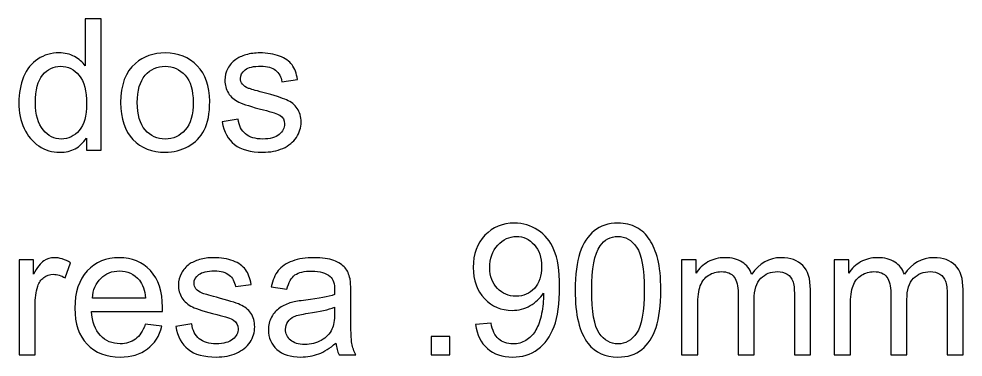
# Model space of a CAD drawing. Header units: centimetres. Extents: x -58 to 82, y -23 to 47.
# Drawn here: x 47.7 to 82, y 34.48 to 46.77 of the extents above; entities that cross this region are included whole.
import ezdxf

# ---------------------------------------------------------------- set-up
doc = ezdxf.new("R2010")
doc.units = ezdxf.units.CM
doc.header["$MEASUREMENT"] = 0
doc.layers.add('Camada 1', color=7, linetype='Continuous')

msp = doc.modelspace()

# ---------------------------------------------------------------- linework, layer by layer
at = {"layer": 'Camada 1', "color": 250}
for points, knots in [([(50.1558, 42.00344), (50.1558, 42.00344), (50.1558, 42.43962), (50.1558, 42.43962), (50.1558, 42.43962), (49.93715, 42.09667), (49.61529, 41.92575), (49.1902, 41.92575), (49.1902, 41.92575), (48.91495, 41.92575), (48.6619, 42.00122), (48.43105, 42.15327), (48.43105, 42.15327), (48.20019, 42.30422), (48.0215, 42.5162), (47.89386, 42.78923), (47.89386, 42.78923), (47.76734, 43.06115), (47.70408, 43.37303), (47.70408, 43.72708), (47.70408, 43.72708), (47.70408, 44.07114), (47.76179, 44.38413), (47.87611, 44.66493), (47.87611, 44.66493), (47.99153, 44.94573), (48.16356, 45.16104), (48.39331, 45.30977), (48.39331, 45.30977), (48.62305, 45.4596), (48.88055, 45.53507), (49.16467, 45.53507), (49.16467, 45.53507), (49.37222, 45.53507), (49.55757, 45.49068), (49.71961, 45.403), (49.71961, 45.403), (49.88277, 45.31532), (50.01484, 45.201), (50.11695, 45.06004), (50.11695, 45.06004), (50.11695, 45.06004), (50.11695, 46.77037), (50.11695, 46.77037), (50.11695, 46.77037), (50.11695, 46.77037), (50.69853, 46.77037), (50.69853, 46.77037), (50.69853, 46.77037), (50.69853, 46.77037), (50.69853, 42.00344), (50.69853, 42.00344), (50.69853, 42.00344), (50.69853, 42.00344), (50.1558, 42.00344), (50.1558, 42.00344)], [0, 0, 0, 0, 0.07142857, 0.07142857, 0.07142857, 0.07142857, 0.14285714, 0.14285714, 0.14285714, 0.14285714, 0.21428571, 0.21428571, 0.21428571, 0.21428571, 0.28571429, 0.28571429, 0.28571429, 0.28571429, 0.35714286, 0.35714286, 0.35714286, 0.35714286, 0.42857143, 0.42857143, 0.42857143, 0.42857143, 0.5, 0.5, 0.5, 0.5, 0.57142857, 0.57142857, 0.57142857, 0.57142857, 0.64285714, 0.64285714, 0.64285714, 0.64285714, 0.71428571, 0.71428571, 0.71428571, 0.71428571, 0.78571429, 0.78571429, 0.78571429, 0.78571429, 0.85714286, 0.85714286, 0.85714286, 0.85714286, 0.92857143, 0.92857143, 0.92857143, 0.92857143, 1, 1, 1, 1]), ([(51.40108, 43.73041), (51.40108, 44.3697), (51.57866, 44.84362), (51.93493, 45.15106), (51.93493, 45.15106), (52.23126, 45.40633), (52.59309, 45.53507), (53.02039, 45.53507), (53.02039, 45.53507), (53.49542, 45.53507), (53.88387, 45.37969), (54.18465, 45.06781), (54.18465, 45.06781), (54.48654, 44.75705), (54.63637, 44.32753), (54.63637, 43.77925), (54.63637, 43.77925), (54.63637, 43.33418), (54.56978, 42.98457), (54.43659, 42.73041), (54.43659, 42.73041), (54.30341, 42.47514), (54.10918, 42.27758), (53.85502, 42.13663), (53.85502, 42.13663), (53.59974, 41.99567), (53.32228, 41.92575), (53.02039, 41.92575), (53.02039, 41.92575), (52.53759, 41.92575), (52.14691, 42.08002), (51.84836, 42.39079), (51.84836, 42.39079), (51.5498, 42.70044), (51.40108, 43.14661), (51.40108, 43.73041)], [0, 0, 0, 0, 0.11111111, 0.11111111, 0.11111111, 0.11111111, 0.22222222, 0.22222222, 0.22222222, 0.22222222, 0.33333333, 0.33333333, 0.33333333, 0.33333333, 0.44444444, 0.44444444, 0.44444444, 0.44444444, 0.55555556, 0.55555556, 0.55555556, 0.55555556, 0.66666667, 0.66666667, 0.66666667, 0.66666667, 0.77777778, 0.77777778, 0.77777778, 0.77777778, 0.88888889, 0.88888889, 0.88888889, 0.88888889, 1, 1, 1, 1]), ([(55.0892, 43.03452), (55.0892, 43.03452), (55.66744, 43.12553), (55.66744, 43.12553), (55.66744, 43.12553), (55.69963, 42.89356), (55.79064, 42.71598), (55.93936, 42.59168), (55.93936, 42.59168), (56.08698, 42.46848), (56.29453, 42.40633), (56.56201, 42.40633), (56.56201, 42.40633), (56.8306, 42.40633), (57.03037, 42.46182), (57.16023, 42.57059), (57.16023, 42.57059), (57.29009, 42.68047), (57.35557, 42.80921), (57.35557, 42.95572), (57.35557, 42.95572), (57.35557, 43.0889), (57.29786, 43.19212), (57.18243, 43.2687), (57.18243, 43.2687), (57.10252, 43.32087), (56.90274, 43.38635), (56.5842, 43.46626), (56.5842, 43.46626), (56.15579, 43.57503), (55.85723, 43.66826), (55.69186, 43.74817), (55.69186, 43.74817), (55.52649, 43.82697), (55.39996, 43.93685), (55.3145, 44.07669), (55.3145, 44.07669), (55.22904, 44.21654), (55.18576, 44.37081), (55.18576, 44.53951), (55.18576, 44.53951), (55.18576, 44.69379), (55.22127, 44.83585), (55.29231, 44.96682), (55.29231, 44.96682), (55.36223, 45.09889), (55.45879, 45.20766), (55.57976, 45.29423), (55.57976, 45.29423), (55.67077, 45.36082), (55.79508, 45.41854), (55.95157, 45.46515), (55.95157, 45.46515), (56.10918, 45.51177), (56.27788, 45.53507), (56.45768, 45.53507), (56.45768, 45.53507), (56.72849, 45.53507), (56.966, 45.49512), (57.17133, 45.41743), (57.17133, 45.41743), (57.37666, 45.33973), (57.5276, 45.2343), (57.62527, 45.10111), (57.62527, 45.10111), (57.72294, 44.96682), (57.78953, 44.78923), (57.82616, 44.56615), (57.82616, 44.56615), (57.82616, 44.56615), (57.25457, 44.48735), (57.25457, 44.48735), (57.25457, 44.48735), (57.22793, 44.66493), (57.15246, 44.80366), (57.02815, 44.90355), (57.02815, 44.90355), (56.90385, 45.00344), (56.72738, 45.05339), (56.49985, 45.05339), (56.49985, 45.05339), (56.23126, 45.05339), (56.03925, 45.00899), (55.92494, 44.9202), (55.92494, 44.9202), (55.80951, 44.83141), (55.75179, 44.72708), (55.75179, 44.60832), (55.75179, 44.60832), (55.75179, 44.53174), (55.77621, 44.46404), (55.82394, 44.403), (55.82394, 44.403), (55.87166, 44.33973), (55.94602, 44.28868), (56.04813, 44.2465), (56.04813, 44.2465), (56.10696, 44.22542), (56.27899, 44.17547), (56.56534, 44.09778), (56.56534, 44.09778), (56.97932, 43.98679), (57.26789, 43.89689), (57.43104, 43.82586), (57.43104, 43.82586), (57.5953, 43.75594), (57.72405, 43.65272), (57.81728, 43.51842), (57.81728, 43.51842), (57.91051, 43.38413), (57.95712, 43.21765), (57.95712, 43.01787), (57.95712, 43.01787), (57.95712, 42.82253), (57.89941, 42.6394), (57.7862, 42.46626), (57.7862, 42.46626), (57.67188, 42.29423), (57.50762, 42.16104), (57.29342, 42.0667), (57.29342, 42.0667), (57.07921, 41.97236), (56.83615, 41.92575), (56.56534, 41.92575), (56.56534, 41.92575), (56.11583, 41.92575), (55.77399, 42.01898), (55.5387, 42.20544), (55.5387, 42.20544), (55.3034, 42.3919), (55.15357, 42.66826), (55.0892, 43.03452)], [0, 0, 0, 0, 0.03030303, 0.03030303, 0.03030303, 0.03030303, 0.06060606, 0.06060606, 0.06060606, 0.06060606, 0.09090909, 0.09090909, 0.09090909, 0.09090909, 0.12121212, 0.12121212, 0.12121212, 0.12121212, 0.15151515, 0.15151515, 0.15151515, 0.15151515, 0.18181818, 0.18181818, 0.18181818, 0.18181818, 0.21212121, 0.21212121, 0.21212121, 0.21212121, 0.24242424, 0.24242424, 0.24242424, 0.24242424, 0.27272727, 0.27272727, 0.27272727, 0.27272727, 0.3030303, 0.3030303, 0.3030303, 0.3030303, 0.33333333, 0.33333333, 0.33333333, 0.33333333, 0.36363636, 0.36363636, 0.36363636, 0.36363636, 0.39393939, 0.39393939, 0.39393939, 0.39393939, 0.42424242, 0.42424242, 0.42424242, 0.42424242, 0.45454545, 0.45454545, 0.45454545, 0.45454545, 0.48484848, 0.48484848, 0.48484848, 0.48484848, 0.51515152, 0.51515152, 0.51515152, 0.51515152, 0.54545455, 0.54545455, 0.54545455, 0.54545455, 0.57575758, 0.57575758, 0.57575758, 0.57575758, 0.60606061, 0.60606061, 0.60606061, 0.60606061, 0.63636364, 0.63636364, 0.63636364, 0.63636364, 0.66666667, 0.66666667, 0.66666667, 0.66666667, 0.6969697, 0.6969697, 0.6969697, 0.6969697, 0.72727273, 0.72727273, 0.72727273, 0.72727273, 0.75757576, 0.75757576, 0.75757576, 0.75757576, 0.78787879, 0.78787879, 0.78787879, 0.78787879, 0.81818182, 0.81818182, 0.81818182, 0.81818182, 0.84848485, 0.84848485, 0.84848485, 0.84848485, 0.87878788, 0.87878788, 0.87878788, 0.87878788, 0.90909091, 0.90909091, 0.90909091, 0.90909091, 0.93939394, 0.93939394, 0.93939394, 0.93939394, 0.96969697, 0.96969697, 0.96969697, 0.96969697, 1, 1, 1, 1]), ([(48.30563, 43.72708), (48.30563, 43.28424), (48.39886, 42.9535), (48.58532, 42.73485), (48.58532, 42.73485), (48.77178, 42.5162), (48.99153, 42.40633), (49.2457, 42.40633), (49.2457, 42.40633), (49.50097, 42.40633), (49.7185, 42.51176), (49.89719, 42.72042), (49.89719, 42.72042), (50.07589, 42.92908), (50.16579, 43.24872), (50.16579, 43.67825), (50.16579, 43.67825), (50.16579, 44.15105), (50.07478, 44.49734), (49.89276, 44.7182), (49.89276, 44.7182), (49.71074, 44.94018), (49.48654, 45.05006), (49.21906, 45.05006), (49.21906, 45.05006), (48.95935, 45.05006), (48.74181, 44.94351), (48.56756, 44.73152), (48.56756, 44.73152), (48.39331, 44.51953), (48.30563, 44.18435), (48.30563, 43.72708)], [0, 0, 0, 0, 0.125, 0.125, 0.125, 0.125, 0.25, 0.25, 0.25, 0.25, 0.375, 0.375, 0.375, 0.375, 0.5, 0.5, 0.5, 0.5, 0.625, 0.625, 0.625, 0.625, 0.75, 0.75, 0.75, 0.75, 0.875, 0.875, 0.875, 0.875, 1, 1, 1, 1]), ([(52.00263, 43.73041), (52.00263, 43.28757), (52.09919, 42.95683), (52.29231, 42.73707), (52.29231, 42.73707), (52.48543, 42.5162), (52.72849, 42.40633), (53.02039, 42.40633), (53.02039, 42.40633), (53.31118, 42.40633), (53.55313, 42.51731), (53.74625, 42.73818), (53.74625, 42.73818), (53.93826, 42.95905), (54.03482, 43.29645), (54.03482, 43.74928), (54.03482, 43.74928), (54.03482, 44.17658), (53.93826, 44.50067), (53.74403, 44.72042), (53.74403, 44.72042), (53.5498, 44.94018), (53.30896, 45.05006), (53.02039, 45.05006), (53.02039, 45.05006), (52.72849, 45.05006), (52.48543, 44.94018), (52.29231, 44.72153), (52.29231, 44.72153), (52.09919, 44.50289), (52.00263, 44.17214), (52.00263, 43.73041)], [0, 0, 0, 0, 0.125, 0.125, 0.125, 0.125, 0.25, 0.25, 0.25, 0.25, 0.375, 0.375, 0.375, 0.375, 0.5, 0.5, 0.5, 0.5, 0.625, 0.625, 0.625, 0.625, 0.75, 0.75, 0.75, 0.75, 0.875, 0.875, 0.875, 0.875, 1, 1, 1, 1]), ([(64.2951, 35.66603), (64.2951, 35.66603), (64.85781, 35.71819), (64.85781, 35.71819), (64.85781, 35.71819), (64.90553, 35.45404), (64.99654, 35.26203), (65.13084, 35.14217), (65.13084, 35.14217), (65.26513, 35.02341), (65.43716, 34.96348), (65.64804, 34.96348), (65.64804, 34.96348), (65.82784, 34.96348), (65.98544, 35.00454), (66.12085, 35.08778), (66.12085, 35.08778), (66.25626, 35.16991), (66.36724, 35.27979), (66.45381, 35.41742), (66.45381, 35.41742), (66.54149, 35.55504), (66.61364, 35.7415), (66.67246, 35.97458), (66.67246, 35.97458), (66.73017, 36.20876), (66.76014, 36.44738), (66.76014, 36.69045), (66.76014, 36.69045), (66.76014, 36.71597), (66.75903, 36.75593), (66.75681, 36.80698), (66.75681, 36.80698), (66.63916, 36.62163), (66.47934, 36.46958), (66.27734, 36.35415), (66.27734, 36.35415), (66.07424, 36.23762), (65.85448, 36.1799), (65.61918, 36.1799), (65.61918, 36.1799), (65.22407, 36.1799), (64.88999, 36.32308), (64.61696, 36.60943), (64.61696, 36.60943), (64.34393, 36.89577), (64.20742, 37.27202), (64.20742, 37.74039), (64.20742, 37.74039), (64.20742, 38.2243), (64.34948, 38.61276), (64.63472, 38.90798), (64.63472, 38.90798), (64.91996, 39.20321), (65.27734, 39.35083), (65.70687, 39.35083), (65.70687, 39.35083), (66.01652, 39.35083), (66.29954, 39.26647), (66.55703, 39.09999), (66.55703, 39.09999), (66.81341, 38.93351), (67.00875, 38.69489), (67.14194, 38.38634), (67.14194, 38.38634), (67.27512, 38.07779), (67.34172, 37.63051), (67.34172, 37.0445), (67.34172, 37.0445), (67.34172, 36.43628), (67.27623, 35.95127), (67.14416, 35.58945), (67.14416, 35.58945), (67.01097, 35.22874), (66.81452, 34.9546), (66.5537, 34.76592), (66.5537, 34.76592), (66.29177, 34.57724), (65.98655, 34.4829), (65.63472, 34.4829), (65.63472, 34.4829), (65.2618, 34.4829), (64.9577, 34.58612), (64.72129, 34.79366), (64.72129, 34.79366), (64.48489, 35.0001), (64.34282, 35.29089), (64.2951, 35.66603)], [0, 0, 0, 0, 0.04545455, 0.04545455, 0.04545455, 0.04545455, 0.09090909, 0.09090909, 0.09090909, 0.09090909, 0.13636364, 0.13636364, 0.13636364, 0.13636364, 0.18181818, 0.18181818, 0.18181818, 0.18181818, 0.22727273, 0.22727273, 0.22727273, 0.22727273, 0.27272727, 0.27272727, 0.27272727, 0.27272727, 0.31818182, 0.31818182, 0.31818182, 0.31818182, 0.36363636, 0.36363636, 0.36363636, 0.36363636, 0.40909091, 0.40909091, 0.40909091, 0.40909091, 0.45454545, 0.45454545, 0.45454545, 0.45454545, 0.5, 0.5, 0.5, 0.5, 0.54545455, 0.54545455, 0.54545455, 0.54545455, 0.59090909, 0.59090909, 0.59090909, 0.59090909, 0.63636364, 0.63636364, 0.63636364, 0.63636364, 0.68181818, 0.68181818, 0.68181818, 0.68181818, 0.72727273, 0.72727273, 0.72727273, 0.72727273, 0.77272727, 0.77272727, 0.77272727, 0.77272727, 0.81818182, 0.81818182, 0.81818182, 0.81818182, 0.86363636, 0.86363636, 0.86363636, 0.86363636, 0.90909091, 0.90909091, 0.90909091, 0.90909091, 0.95454545, 0.95454545, 0.95454545, 0.95454545, 1, 1, 1, 1]), ([(67.91108, 36.91464), (67.91108, 37.47846), (67.96879, 37.9324), (68.08533, 38.27535), (68.08533, 38.27535), (68.20076, 38.61942), (68.3739, 38.88468), (68.60253, 39.07114), (68.60253, 39.07114), (68.83117, 39.2576), (69.11863, 39.35083), (69.46491, 39.35083), (69.46491, 39.35083), (69.72129, 39.35083), (69.94549, 39.29866), (70.13861, 39.19544), (70.13861, 39.19544), (70.33172, 39.09333), (70.49044, 38.94461), (70.61696, 38.75038), (70.61696, 38.75038), (70.74238, 38.55615), (70.84116, 38.31975), (70.91219, 38.04117), (70.91219, 38.04117), (70.98433, 37.76259), (71.01985, 37.38745), (71.01985, 36.91464), (71.01985, 36.91464), (71.01985, 36.35526), (70.96214, 35.90465), (70.84782, 35.56059), (70.84782, 35.56059), (70.73239, 35.21653), (70.56036, 34.95127), (70.33172, 34.7637), (70.33172, 34.7637), (70.10309, 34.57613), (69.81452, 34.4829), (69.46491, 34.4829), (69.46491, 34.4829), (69.00542, 34.4829), (68.64471, 34.64716), (68.38278, 34.97679), (68.38278, 34.97679), (68.06868, 35.37302), (67.91108, 36.02008), (67.91108, 36.91464)], [0, 0, 0, 0, 0.08333333, 0.08333333, 0.08333333, 0.08333333, 0.16666667, 0.16666667, 0.16666667, 0.16666667, 0.25, 0.25, 0.25, 0.25, 0.33333333, 0.33333333, 0.33333333, 0.33333333, 0.41666667, 0.41666667, 0.41666667, 0.41666667, 0.5, 0.5, 0.5, 0.5, 0.58333333, 0.58333333, 0.58333333, 0.58333333, 0.66666667, 0.66666667, 0.66666667, 0.66666667, 0.75, 0.75, 0.75, 0.75, 0.83333333, 0.83333333, 0.83333333, 0.83333333, 0.91666667, 0.91666667, 0.91666667, 0.91666667, 1, 1, 1, 1]), ([(66.69133, 37.77036), (66.69133, 38.10554), (66.60254, 38.37302), (66.42385, 38.56947), (66.42385, 38.56947), (66.24405, 38.76703), (66.02984, 38.86581), (65.7779, 38.86581), (65.7779, 38.86581), (65.51819, 38.86581), (65.29177, 38.75926), (65.09865, 38.54727), (65.09865, 38.54727), (64.90553, 38.33418), (64.80897, 38.05893), (64.80897, 37.72152), (64.80897, 37.72152), (64.80897, 37.41742), (64.90109, 37.17102), (65.08422, 36.98124), (65.08422, 36.98124), (65.26735, 36.79145), (65.49266, 36.69711), (65.76125, 36.69711), (65.76125, 36.69711), (66.03317, 36.69711), (66.25515, 36.79145), (66.4294, 36.98124), (66.4294, 36.98124), (66.60476, 37.17102), (66.69133, 37.43407), (66.69133, 37.77036)], [0, 0, 0, 0, 0.125, 0.125, 0.125, 0.125, 0.25, 0.25, 0.25, 0.25, 0.375, 0.375, 0.375, 0.375, 0.5, 0.5, 0.5, 0.5, 0.625, 0.625, 0.625, 0.625, 0.75, 0.75, 0.75, 0.75, 0.875, 0.875, 0.875, 0.875, 1, 1, 1, 1]), ([(68.51263, 36.91464), (68.51263, 36.13218), (68.60475, 35.61165), (68.78788, 35.35193), (68.78788, 35.35193), (68.97101, 35.09333), (69.19632, 34.96348), (69.46491, 34.96348), (69.46491, 34.96348), (69.73461, 34.96348), (69.95992, 35.09444), (70.14305, 35.35415), (70.14305, 35.35415), (70.32618, 35.61386), (70.41829, 36.1344), (70.41829, 36.91464), (70.41829, 36.91464), (70.41829, 37.69933), (70.32618, 38.22097), (70.14305, 38.47846), (70.14305, 38.47846), (69.95992, 38.73706), (69.73239, 38.86581), (69.45936, 38.86581), (69.45936, 38.86581), (69.18966, 38.86581), (68.97545, 38.75149), (68.81452, 38.52397), (68.81452, 38.52397), (68.61363, 38.23429), (68.51263, 37.69711), (68.51263, 36.91464)], [0, 0, 0, 0, 0.125, 0.125, 0.125, 0.125, 0.25, 0.25, 0.25, 0.25, 0.375, 0.375, 0.375, 0.375, 0.5, 0.5, 0.5, 0.5, 0.625, 0.625, 0.625, 0.625, 0.75, 0.75, 0.75, 0.75, 0.875, 0.875, 0.875, 0.875, 1, 1, 1, 1]), ([(47.70907, 34.56392), (47.70907, 34.56392), (47.70907, 38.01675), (47.70907, 38.01675), (47.70907, 38.01675), (47.70907, 38.01675), (48.23515, 38.01675), (48.23515, 38.01675), (48.23515, 38.01675), (48.23515, 38.01675), (48.23515, 37.494), (48.23515, 37.494), (48.23515, 37.494), (48.36945, 37.73817), (48.49376, 37.90021), (48.60807, 37.97791), (48.60807, 37.97791), (48.72128, 38.0556), (48.8467, 38.09555), (48.98321, 38.09555), (48.98321, 38.09555), (49.18077, 38.09555), (49.38055, 38.03229), (49.58477, 37.90687), (49.58477, 37.90687), (49.58477, 37.90687), (49.38277, 37.36303), (49.38277, 37.36303), (49.38277, 37.36303), (49.2407, 37.44849), (49.09753, 37.49067), (48.95436, 37.49067), (48.95436, 37.49067), (48.82561, 37.49067), (48.71129, 37.45182), (48.60918, 37.37524), (48.60918, 37.37524), (48.50708, 37.29755), (48.43493, 37.191), (48.39165, 37.05449), (48.39165, 37.05449), (48.32616, 36.84694), (48.29398, 36.61941), (48.29398, 36.37191), (48.29398, 36.37191), (48.29398, 36.37191), (48.29398, 34.56392), (48.29398, 34.56392), (48.29398, 34.56392), (48.29398, 34.56392), (47.70907, 34.56392), (47.70907, 34.56392)], [0, 0, 0, 0, 0.07692308, 0.07692308, 0.07692308, 0.07692308, 0.15384615, 0.15384615, 0.15384615, 0.15384615, 0.23076923, 0.23076923, 0.23076923, 0.23076923, 0.30769231, 0.30769231, 0.30769231, 0.30769231, 0.38461538, 0.38461538, 0.38461538, 0.38461538, 0.46153846, 0.46153846, 0.46153846, 0.46153846, 0.53846154, 0.53846154, 0.53846154, 0.53846154, 0.61538462, 0.61538462, 0.61538462, 0.61538462, 0.69230769, 0.69230769, 0.69230769, 0.69230769, 0.76923077, 0.76923077, 0.76923077, 0.76923077, 0.84615385, 0.84615385, 0.84615385, 0.84615385, 0.92307692, 0.92307692, 0.92307692, 0.92307692, 1, 1, 1, 1]), ([(52.2962, 35.67602), (52.2962, 35.67602), (52.90109, 35.60166), (52.90109, 35.60166), (52.90109, 35.60166), (52.80564, 35.24761), (52.62917, 34.97347), (52.37167, 34.77813), (52.37167, 34.77813), (52.11307, 34.5839), (51.78344, 34.48623), (51.38277, 34.48623), (51.38277, 34.48623), (50.87778, 34.48623), (50.47711, 34.64161), (50.18188, 34.95238), (50.18188, 34.95238), (49.88555, 35.26314), (49.73793, 35.69933), (49.73793, 36.26092), (49.73793, 36.26092), (49.73793, 36.8425), (49.88777, 37.29311), (50.18632, 37.61387), (50.18632, 37.61387), (50.48599, 37.93462), (50.87334, 38.09555), (51.35059, 38.09555), (51.35059, 38.09555), (51.8123, 38.09555), (52.18965, 37.93795), (52.48155, 37.62385), (52.48155, 37.62385), (52.77456, 37.30976), (52.92106, 36.86692), (52.92106, 36.29755), (52.92106, 36.29755), (52.92106, 36.26203), (52.91995, 36.20987), (52.91773, 36.14106), (52.91773, 36.14106), (52.91773, 36.14106), (50.34282, 36.14106), (50.34282, 36.14106), (50.34282, 36.14106), (50.3639, 35.76148), (50.47156, 35.47069), (50.66468, 35.2698), (50.66468, 35.2698), (50.8578, 35.0678), (51.09753, 34.96681), (51.3861, 34.96681), (51.3861, 34.96681), (51.60031, 34.96681), (51.78344, 35.02341), (51.93549, 35.13662), (51.93549, 35.13662), (52.08755, 35.24871), (52.20741, 35.42852), (52.2962, 35.67602)], [0, 0, 0, 0, 0.06666667, 0.06666667, 0.06666667, 0.06666667, 0.13333333, 0.13333333, 0.13333333, 0.13333333, 0.2, 0.2, 0.2, 0.2, 0.26666667, 0.26666667, 0.26666667, 0.26666667, 0.33333333, 0.33333333, 0.33333333, 0.33333333, 0.4, 0.4, 0.4, 0.4, 0.46666667, 0.46666667, 0.46666667, 0.46666667, 0.53333333, 0.53333333, 0.53333333, 0.53333333, 0.6, 0.6, 0.6, 0.6, 0.66666667, 0.66666667, 0.66666667, 0.66666667, 0.73333333, 0.73333333, 0.73333333, 0.73333333, 0.8, 0.8, 0.8, 0.8, 0.86666667, 0.86666667, 0.86666667, 0.86666667, 0.93333333, 0.93333333, 0.93333333, 0.93333333, 1, 1, 1, 1]), ([(53.40275, 35.595), (53.40275, 35.595), (53.98099, 35.68601), (53.98099, 35.68601), (53.98099, 35.68601), (54.01318, 35.45404), (54.10419, 35.27646), (54.25291, 35.15216), (54.25291, 35.15216), (54.40053, 35.02896), (54.60808, 34.96681), (54.87556, 34.96681), (54.87556, 34.96681), (55.14415, 34.96681), (55.34392, 35.0223), (55.47378, 35.13107), (55.47378, 35.13107), (55.60364, 35.24095), (55.66912, 35.36969), (55.66912, 35.5162), (55.66912, 35.5162), (55.66912, 35.64938), (55.61141, 35.7526), (55.49598, 35.82918), (55.49598, 35.82918), (55.41607, 35.88135), (55.21629, 35.94683), (54.89775, 36.02674), (54.89775, 36.02674), (54.46934, 36.13551), (54.17078, 36.22874), (54.00541, 36.30865), (54.00541, 36.30865), (53.84004, 36.38745), (53.71351, 36.49733), (53.62805, 36.63717), (53.62805, 36.63717), (53.54259, 36.77702), (53.49931, 36.93129), (53.49931, 37.09999), (53.49931, 37.09999), (53.49931, 37.25427), (53.53482, 37.39633), (53.60586, 37.5273), (53.60586, 37.5273), (53.67578, 37.65937), (53.77234, 37.76814), (53.89331, 37.85471), (53.89331, 37.85471), (53.98432, 37.9213), (54.10863, 37.97902), (54.26512, 38.02563), (54.26512, 38.02563), (54.42273, 38.07225), (54.59143, 38.09555), (54.77123, 38.09555), (54.77123, 38.09555), (55.04204, 38.09555), (55.27955, 38.0556), (55.48488, 37.97791), (55.48488, 37.97791), (55.69021, 37.90021), (55.84115, 37.79478), (55.93882, 37.66159), (55.93882, 37.66159), (56.03649, 37.5273), (56.10308, 37.34971), (56.13971, 37.12663), (56.13971, 37.12663), (56.13971, 37.12663), (55.56812, 37.04783), (55.56812, 37.04783), (55.56812, 37.04783), (55.54148, 37.22541), (55.46601, 37.36414), (55.3417, 37.46403), (55.3417, 37.46403), (55.2174, 37.56392), (55.04093, 37.61387), (54.8134, 37.61387), (54.8134, 37.61387), (54.54481, 37.61387), (54.3528, 37.56947), (54.23849, 37.48068), (54.23849, 37.48068), (54.12306, 37.39189), (54.06534, 37.28756), (54.06534, 37.1688), (54.06534, 37.1688), (54.06534, 37.09222), (54.08976, 37.02452), (54.13749, 36.96348), (54.13749, 36.96348), (54.18521, 36.90021), (54.25957, 36.84916), (54.36168, 36.80698), (54.36168, 36.80698), (54.42051, 36.7859), (54.59254, 36.73595), (54.87889, 36.65826), (54.87889, 36.65826), (55.29287, 36.54727), (55.58144, 36.45737), (55.74459, 36.38634), (55.74459, 36.38634), (55.90885, 36.31642), (56.0376, 36.2132), (56.13083, 36.0789), (56.13083, 36.0789), (56.22406, 35.94461), (56.27067, 35.77813), (56.27067, 35.57835), (56.27067, 35.57835), (56.27067, 35.38301), (56.21296, 35.19988), (56.09975, 35.02674), (56.09975, 35.02674), (55.98543, 34.85471), (55.82117, 34.72152), (55.60697, 34.62718), (55.60697, 34.62718), (55.39276, 34.53284), (55.1497, 34.48623), (54.87889, 34.48623), (54.87889, 34.48623), (54.42938, 34.48623), (54.08754, 34.57946), (53.85225, 34.76592), (53.85225, 34.76592), (53.61695, 34.95238), (53.46712, 35.22874), (53.40275, 35.595)], [0, 0, 0, 0, 0.03030303, 0.03030303, 0.03030303, 0.03030303, 0.06060606, 0.06060606, 0.06060606, 0.06060606, 0.09090909, 0.09090909, 0.09090909, 0.09090909, 0.12121212, 0.12121212, 0.12121212, 0.12121212, 0.15151515, 0.15151515, 0.15151515, 0.15151515, 0.18181818, 0.18181818, 0.18181818, 0.18181818, 0.21212121, 0.21212121, 0.21212121, 0.21212121, 0.24242424, 0.24242424, 0.24242424, 0.24242424, 0.27272727, 0.27272727, 0.27272727, 0.27272727, 0.3030303, 0.3030303, 0.3030303, 0.3030303, 0.33333333, 0.33333333, 0.33333333, 0.33333333, 0.36363636, 0.36363636, 0.36363636, 0.36363636, 0.39393939, 0.39393939, 0.39393939, 0.39393939, 0.42424242, 0.42424242, 0.42424242, 0.42424242, 0.45454545, 0.45454545, 0.45454545, 0.45454545, 0.48484848, 0.48484848, 0.48484848, 0.48484848, 0.51515152, 0.51515152, 0.51515152, 0.51515152, 0.54545455, 0.54545455, 0.54545455, 0.54545455, 0.57575758, 0.57575758, 0.57575758, 0.57575758, 0.60606061, 0.60606061, 0.60606061, 0.60606061, 0.63636364, 0.63636364, 0.63636364, 0.63636364, 0.66666667, 0.66666667, 0.66666667, 0.66666667, 0.6969697, 0.6969697, 0.6969697, 0.6969697, 0.72727273, 0.72727273, 0.72727273, 0.72727273, 0.75757576, 0.75757576, 0.75757576, 0.75757576, 0.78787879, 0.78787879, 0.78787879, 0.78787879, 0.81818182, 0.81818182, 0.81818182, 0.81818182, 0.84848485, 0.84848485, 0.84848485, 0.84848485, 0.87878788, 0.87878788, 0.87878788, 0.87878788, 0.90909091, 0.90909091, 0.90909091, 0.90909091, 0.93939394, 0.93939394, 0.93939394, 0.93939394, 0.96969697, 0.96969697, 0.96969697, 0.96969697, 1, 1, 1, 1]), ([(59.21962, 34.99011), (59.00209, 34.80587), (58.79343, 34.67602), (58.59365, 34.59944), (58.59365, 34.59944), (58.39277, 34.52396), (58.17745, 34.48623), (57.9477, 34.48623), (57.9477, 34.48623), (57.56813, 34.48623), (57.27734, 34.57835), (57.07312, 34.7637), (57.07312, 34.7637), (56.87001, 34.94905), (56.7679, 35.18656), (56.7679, 35.47402), (56.7679, 35.47402), (56.7679, 35.64383), (56.80564, 35.7981), (56.88333, 35.93795), (56.88333, 35.93795), (56.95991, 36.07779), (57.06091, 36.18989), (57.18522, 36.27424), (57.18522, 36.27424), (57.31063, 36.35859), (57.45048, 36.42297), (57.60697, 36.46625), (57.60697, 36.46625), (57.72129, 36.49622), (57.89443, 36.52618), (58.12639, 36.55393), (58.12639, 36.55393), (58.5992, 36.61054), (58.9477, 36.67713), (59.17079, 36.75593), (59.17079, 36.75593), (59.17301, 36.83584), (59.17412, 36.8869), (59.17412, 36.90798), (59.17412, 36.90798), (59.17412, 37.14661), (59.11863, 37.31531), (59.00764, 37.41187), (59.00764, 37.41187), (58.85891, 37.54505), (58.63583, 37.61054), (58.34171, 37.61054), (58.34171, 37.61054), (58.06646, 37.61054), (57.86335, 37.56281), (57.73128, 37.46625), (57.73128, 37.46625), (57.60031, 37.36969), (57.50375, 37.19877), (57.44049, 36.95349), (57.44049, 36.95349), (57.44049, 36.95349), (56.8689, 37.03229), (56.8689, 37.03229), (56.8689, 37.03229), (56.92107, 37.27646), (57.00653, 37.47513), (57.12528, 37.62496), (57.12528, 37.62496), (57.24404, 37.77591), (57.41718, 37.89245), (57.64249, 37.97347), (57.64249, 37.97347), (57.86779, 38.05449), (58.12861, 38.09555), (58.42606, 38.09555), (58.42606, 38.09555), (58.72129, 38.09555), (58.95991, 38.06004), (59.14415, 37.99122), (59.14415, 37.99122), (59.32839, 37.9213), (59.4638, 37.83473), (59.55148, 37.72929), (59.55148, 37.72929), (59.63805, 37.62385), (59.69798, 37.49178), (59.7335, 37.33085), (59.7335, 37.33085), (59.75237, 37.23096), (59.76236, 37.05116), (59.76236, 36.79145), (59.76236, 36.79145), (59.76236, 36.79145), (59.76236, 36.0112), (59.76236, 36.0112), (59.76236, 36.0112), (59.76236, 35.46625), (59.77456, 35.12219), (59.80009, 34.97901), (59.80009, 34.97901), (59.82451, 34.83473), (59.87445, 34.696), (59.94771, 34.56392), (59.94771, 34.56392), (59.94771, 34.56392), (59.33616, 34.56392), (59.33616, 34.56392), (59.33616, 34.56392), (59.27623, 34.6849), (59.23627, 34.82696), (59.21962, 34.99011)], [0, 0, 0, 0, 0.03703704, 0.03703704, 0.03703704, 0.03703704, 0.07407407, 0.07407407, 0.07407407, 0.07407407, 0.11111111, 0.11111111, 0.11111111, 0.11111111, 0.14814815, 0.14814815, 0.14814815, 0.14814815, 0.18518519, 0.18518519, 0.18518519, 0.18518519, 0.22222222, 0.22222222, 0.22222222, 0.22222222, 0.25925926, 0.25925926, 0.25925926, 0.25925926, 0.2962963, 0.2962963, 0.2962963, 0.2962963, 0.33333333, 0.33333333, 0.33333333, 0.33333333, 0.37037037, 0.37037037, 0.37037037, 0.37037037, 0.40740741, 0.40740741, 0.40740741, 0.40740741, 0.44444444, 0.44444444, 0.44444444, 0.44444444, 0.48148148, 0.48148148, 0.48148148, 0.48148148, 0.51851852, 0.51851852, 0.51851852, 0.51851852, 0.55555556, 0.55555556, 0.55555556, 0.55555556, 0.59259259, 0.59259259, 0.59259259, 0.59259259, 0.62962963, 0.62962963, 0.62962963, 0.62962963, 0.66666667, 0.66666667, 0.66666667, 0.66666667, 0.7037037, 0.7037037, 0.7037037, 0.7037037, 0.74074074, 0.74074074, 0.74074074, 0.74074074, 0.77777778, 0.77777778, 0.77777778, 0.77777778, 0.81481481, 0.81481481, 0.81481481, 0.81481481, 0.85185185, 0.85185185, 0.85185185, 0.85185185, 0.88888889, 0.88888889, 0.88888889, 0.88888889, 0.92592593, 0.92592593, 0.92592593, 0.92592593, 0.96296296, 0.96296296, 0.96296296, 0.96296296, 1, 1, 1, 1]), ([(71.77789, 34.56392), (71.77789, 34.56392), (71.77789, 38.01675), (71.77789, 38.01675), (71.77789, 38.01675), (71.77789, 38.01675), (72.30064, 38.01675), (72.30064, 38.01675), (72.30064, 38.01675), (72.30064, 38.01675), (72.30064, 37.53284), (72.30064, 37.53284), (72.30064, 37.53284), (72.40941, 37.70155), (72.5537, 37.83806), (72.7335, 37.94017), (72.7335, 37.94017), (72.9133, 38.04339), (73.11862, 38.09555), (73.34837, 38.09555), (73.34837, 38.09555), (73.60364, 38.09555), (73.81341, 38.04228), (73.97656, 37.93573), (73.97656, 37.93573), (74.14082, 37.82918), (74.25625, 37.68157), (74.32284, 37.49067), (74.32284, 37.49067), (74.59698, 37.89356), (74.95214, 38.09555), (75.38944, 38.09555), (75.38944, 38.09555), (75.73239, 38.09555), (75.99543, 38.0001), (76.17967, 37.81031), (76.17967, 37.81031), (76.36391, 37.62052), (76.45603, 37.32863), (76.45603, 36.93462), (76.45603, 36.93462), (76.45603, 36.93462), (76.45603, 34.56392), (76.45603, 34.56392), (76.45603, 34.56392), (76.45603, 34.56392), (75.87445, 34.56392), (75.87445, 34.56392), (75.87445, 34.56392), (75.87445, 34.56392), (75.87445, 36.73928), (75.87445, 36.73928), (75.87445, 36.73928), (75.87445, 36.97347), (75.85558, 37.14217), (75.81785, 37.24539), (75.81785, 37.24539), (75.779, 37.34749), (75.71019, 37.43074), (75.61141, 37.494), (75.61141, 37.494), (75.51152, 37.55615), (75.39388, 37.58834), (75.25958, 37.58834), (75.25958, 37.58834), (75.01652, 37.58834), (74.81563, 37.50732), (74.6547, 37.34528), (74.6547, 37.34528), (74.49487, 37.18434), (74.41385, 36.92574), (74.41385, 36.57058), (74.41385, 36.57058), (74.41385, 36.57058), (74.41385, 34.56392), (74.41385, 34.56392), (74.41385, 34.56392), (74.41385, 34.56392), (73.82895, 34.56392), (73.82895, 34.56392), (73.82895, 34.56392), (73.82895, 34.56392), (73.82895, 36.80698), (73.82895, 36.80698), (73.82895, 36.80698), (73.82895, 37.06781), (73.78122, 37.26314), (73.68577, 37.393), (73.68577, 37.393), (73.59032, 37.52286), (73.43494, 37.58834), (73.2174, 37.58834), (73.2174, 37.58834), (73.05314, 37.58834), (72.90109, 37.54505), (72.76124, 37.45737), (72.76124, 37.45737), (72.6214, 37.3708), (72.51929, 37.24428), (72.45714, 37.07779), (72.45714, 37.07779), (72.39387, 36.9102), (72.3628, 36.66936), (72.3628, 36.35526), (72.3628, 36.35526), (72.3628, 36.35526), (72.3628, 34.56392), (72.3628, 34.56392), (72.3628, 34.56392), (72.3628, 34.56392), (71.77789, 34.56392), (71.77789, 34.56392)], [0, 0, 0, 0, 0.03571429, 0.03571429, 0.03571429, 0.03571429, 0.07142857, 0.07142857, 0.07142857, 0.07142857, 0.10714286, 0.10714286, 0.10714286, 0.10714286, 0.14285714, 0.14285714, 0.14285714, 0.14285714, 0.17857143, 0.17857143, 0.17857143, 0.17857143, 0.21428571, 0.21428571, 0.21428571, 0.21428571, 0.25, 0.25, 0.25, 0.25, 0.28571429, 0.28571429, 0.28571429, 0.28571429, 0.32142857, 0.32142857, 0.32142857, 0.32142857, 0.35714286, 0.35714286, 0.35714286, 0.35714286, 0.39285714, 0.39285714, 0.39285714, 0.39285714, 0.42857143, 0.42857143, 0.42857143, 0.42857143, 0.46428571, 0.46428571, 0.46428571, 0.46428571, 0.5, 0.5, 0.5, 0.5, 0.53571429, 0.53571429, 0.53571429, 0.53571429, 0.57142857, 0.57142857, 0.57142857, 0.57142857, 0.60714286, 0.60714286, 0.60714286, 0.60714286, 0.64285714, 0.64285714, 0.64285714, 0.64285714, 0.67857143, 0.67857143, 0.67857143, 0.67857143, 0.71428571, 0.71428571, 0.71428571, 0.71428571, 0.75, 0.75, 0.75, 0.75, 0.78571429, 0.78571429, 0.78571429, 0.78571429, 0.82142857, 0.82142857, 0.82142857, 0.82142857, 0.85714286, 0.85714286, 0.85714286, 0.85714286, 0.89285714, 0.89285714, 0.89285714, 0.89285714, 0.92857143, 0.92857143, 0.92857143, 0.92857143, 0.96428571, 0.96428571, 0.96428571, 0.96428571, 1, 1, 1, 1]), ([(77.32506, 34.56392), (77.32506, 34.56392), (77.32506, 38.01675), (77.32506, 38.01675), (77.32506, 38.01675), (77.32506, 38.01675), (77.84781, 38.01675), (77.84781, 38.01675), (77.84781, 38.01675), (77.84781, 38.01675), (77.84781, 37.53284), (77.84781, 37.53284), (77.84781, 37.53284), (77.95658, 37.70155), (78.10087, 37.83806), (78.28067, 37.94017), (78.28067, 37.94017), (78.46047, 38.04339), (78.66579, 38.09555), (78.89554, 38.09555), (78.89554, 38.09555), (79.15081, 38.09555), (79.36058, 38.04228), (79.52373, 37.93573), (79.52373, 37.93573), (79.68799, 37.82918), (79.80342, 37.68157), (79.87001, 37.49067), (79.87001, 37.49067), (80.14415, 37.89356), (80.49931, 38.09555), (80.93661, 38.09555), (80.93661, 38.09555), (81.27956, 38.09555), (81.5426, 38.0001), (81.72684, 37.81031), (81.72684, 37.81031), (81.91108, 37.62052), (82.0032, 37.32863), (82.0032, 36.93462), (82.0032, 36.93462), (82.0032, 36.93462), (82.0032, 34.56392), (82.0032, 34.56392), (82.0032, 34.56392), (82.0032, 34.56392), (81.42162, 34.56392), (81.42162, 34.56392), (81.42162, 34.56392), (81.42162, 34.56392), (81.42162, 36.73928), (81.42162, 36.73928), (81.42162, 36.73928), (81.42162, 36.97347), (81.40275, 37.14217), (81.36502, 37.24539), (81.36502, 37.24539), (81.32617, 37.34749), (81.25736, 37.43074), (81.15858, 37.494), (81.15858, 37.494), (81.05869, 37.55615), (80.94105, 37.58834), (80.80675, 37.58834), (80.80675, 37.58834), (80.56369, 37.58834), (80.3628, 37.50732), (80.20187, 37.34528), (80.20187, 37.34528), (80.04204, 37.18434), (79.96102, 36.92574), (79.96102, 36.57058), (79.96102, 36.57058), (79.96102, 36.57058), (79.96102, 34.56392), (79.96102, 34.56392), (79.96102, 34.56392), (79.96102, 34.56392), (79.37612, 34.56392), (79.37612, 34.56392), (79.37612, 34.56392), (79.37612, 34.56392), (79.37612, 36.80698), (79.37612, 36.80698), (79.37612, 36.80698), (79.37612, 37.06781), (79.32839, 37.26314), (79.23294, 37.393), (79.23294, 37.393), (79.13749, 37.52286), (78.98211, 37.58834), (78.76457, 37.58834), (78.76457, 37.58834), (78.60031, 37.58834), (78.44826, 37.54505), (78.30841, 37.45737), (78.30841, 37.45737), (78.16857, 37.3708), (78.06646, 37.24428), (78.00431, 37.07779), (78.00431, 37.07779), (77.94104, 36.9102), (77.90997, 36.66936), (77.90997, 36.35526), (77.90997, 36.35526), (77.90997, 36.35526), (77.90997, 34.56392), (77.90997, 34.56392), (77.90997, 34.56392), (77.90997, 34.56392), (77.32506, 34.56392), (77.32506, 34.56392)], [0, 0, 0, 0, 0.03571429, 0.03571429, 0.03571429, 0.03571429, 0.07142857, 0.07142857, 0.07142857, 0.07142857, 0.10714286, 0.10714286, 0.10714286, 0.10714286, 0.14285714, 0.14285714, 0.14285714, 0.14285714, 0.17857143, 0.17857143, 0.17857143, 0.17857143, 0.21428571, 0.21428571, 0.21428571, 0.21428571, 0.25, 0.25, 0.25, 0.25, 0.28571429, 0.28571429, 0.28571429, 0.28571429, 0.32142857, 0.32142857, 0.32142857, 0.32142857, 0.35714286, 0.35714286, 0.35714286, 0.35714286, 0.39285714, 0.39285714, 0.39285714, 0.39285714, 0.42857143, 0.42857143, 0.42857143, 0.42857143, 0.46428571, 0.46428571, 0.46428571, 0.46428571, 0.5, 0.5, 0.5, 0.5, 0.53571429, 0.53571429, 0.53571429, 0.53571429, 0.57142857, 0.57142857, 0.57142857, 0.57142857, 0.60714286, 0.60714286, 0.60714286, 0.60714286, 0.64285714, 0.64285714, 0.64285714, 0.64285714, 0.67857143, 0.67857143, 0.67857143, 0.67857143, 0.71428571, 0.71428571, 0.71428571, 0.71428571, 0.75, 0.75, 0.75, 0.75, 0.78571429, 0.78571429, 0.78571429, 0.78571429, 0.82142857, 0.82142857, 0.82142857, 0.82142857, 0.85714286, 0.85714286, 0.85714286, 0.85714286, 0.89285714, 0.89285714, 0.89285714, 0.89285714, 0.92857143, 0.92857143, 0.92857143, 0.92857143, 0.96428571, 0.96428571, 0.96428571, 0.96428571, 1, 1, 1, 1]), ([(50.375, 36.62274), (50.375, 36.62274), (52.30286, 36.62274), (52.30286, 36.62274), (52.30286, 36.62274), (52.27733, 36.91242), (52.20297, 37.13107), (52.082, 37.27535), (52.082, 37.27535), (51.89554, 37.50066), (51.65358, 37.61387), (51.35725, 37.61387), (51.35725, 37.61387), (51.08866, 37.61387), (50.86224, 37.52397), (50.67911, 37.34417), (50.67911, 37.34417), (50.49598, 37.16436), (50.39498, 36.92352), (50.375, 36.62274)], [0, 0, 0, 0, 0.2, 0.2, 0.2, 0.2, 0.4, 0.4, 0.4, 0.4, 0.6, 0.6, 0.6, 0.6, 0.8, 0.8, 0.8, 0.8, 1, 1, 1, 1]), ([(59.17079, 36.29755), (58.95769, 36.20987), (58.63916, 36.13662), (58.21518, 36.07557), (58.21518, 36.07557), (57.97434, 36.04117), (57.80342, 36.00232), (57.70464, 35.95904), (57.70464, 35.95904), (57.60475, 35.91575), (57.52706, 35.85249), (57.47379, 35.76814), (57.47379, 35.76814), (57.4194, 35.6849), (57.39166, 35.59278), (57.39166, 35.49067), (57.39166, 35.49067), (57.39166, 35.33418), (57.45159, 35.20432), (57.56924, 35.09999), (57.56924, 35.09999), (57.68688, 34.99677), (57.86002, 34.94461), (58.08755, 34.94461), (58.08755, 34.94461), (58.31285, 34.94461), (58.51374, 34.99344), (58.6891, 35.09222), (58.6891, 35.09222), (58.86446, 35.191), (58.99432, 35.32641), (59.07645, 35.49733), (59.07645, 35.49733), (59.13971, 35.6294), (59.17079, 35.82474), (59.17079, 36.08223), (59.17079, 36.08223), (59.17079, 36.08223), (59.17079, 36.29755), (59.17079, 36.29755)], [0, 0, 0, 0, 0.1, 0.1, 0.1, 0.1, 0.2, 0.2, 0.2, 0.2, 0.3, 0.3, 0.3, 0.3, 0.4, 0.4, 0.4, 0.4, 0.5, 0.5, 0.5, 0.5, 0.6, 0.6, 0.6, 0.6, 0.7, 0.7, 0.7, 0.7, 0.8, 0.8, 0.8, 0.8, 0.9, 0.9, 0.9, 0.9, 1, 1, 1, 1]), ([(62.68577, 34.56392), (62.68577, 34.56392), (62.68577, 35.23096), (62.68577, 35.23096), (62.68577, 35.23096), (62.68577, 35.23096), (63.35281, 35.23096), (63.35281, 35.23096), (63.35281, 35.23096), (63.35281, 35.23096), (63.35281, 34.56392), (63.35281, 34.56392), (63.35281, 34.56392), (63.35281, 34.56392), (62.68577, 34.56392), (62.68577, 34.56392)], [0, 0, 0, 0, 0.25, 0.25, 0.25, 0.25, 0.5, 0.5, 0.5, 0.5, 0.75, 0.75, 0.75, 0.75, 1, 1, 1, 1])]:
    msp.add_open_spline(points, degree=3, knots=knots, dxfattribs=at)

doc.saveas('drawing.dxf')
